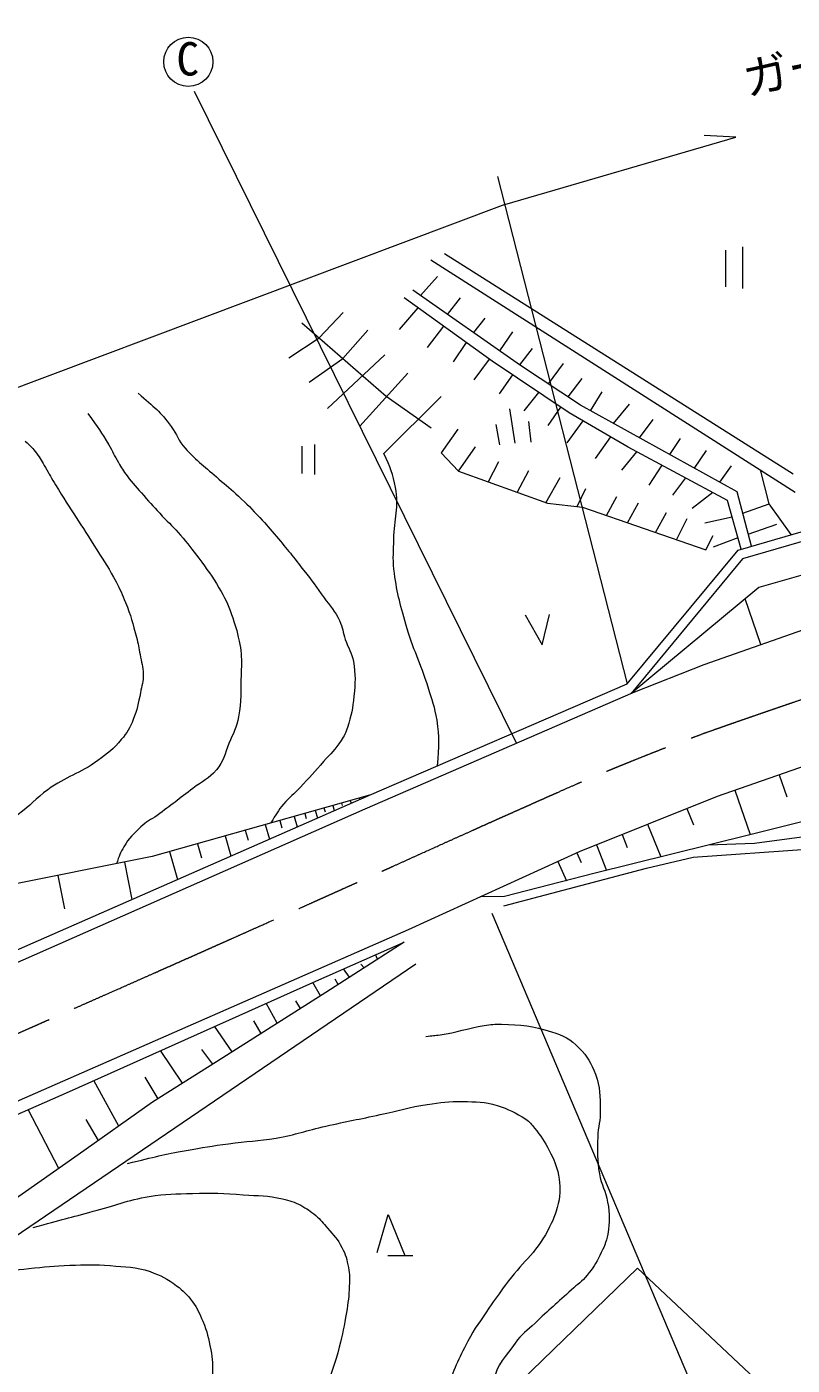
# Model space of a CAD drawing. Units: millimetres, scale not verified. Extents: x 40000 to 680000, y 20000 to 380000.
# Drawn here: x 103027 to 145068, y 262922 to 336400 of the extents above; entities that cross this region are included whole.
import ezdxf
from ezdxf.enums import TextEntityAlignment as Align

# ---------------------------------------------------------------- set-up
doc = ezdxf.new("R2010")
doc.units = ezdxf.units.MM
doc.header["$LTSCALE"] = 1000
doc.linetypes.add('CHAIN', pattern=[18.5, 12, -1.5, 3.5, -1.5])
doc.layers.add('M-BGD', color=7, linetype='Continuous', lineweight=13)
doc.layers.add('M-BMK', color=2, linetype='CHAIN', lineweight=13)
doc.styles.add('ＭＳ ゴシック', font='')
doc.styles.get('ＭＳ ゴシック').set_extended_font_data('MS Gothic')

msp = doc.modelspace()

# ---------------------------------------------------------------- linework, layer by layer
at = {"layer": 'M-BGD'}
for p, q in [((129918, 297067), (112237, 332840)), ((129279, 326643), (141964, 330343)), ((141964, 330343), (140227, 330432)), ((128889, 328174), (135994, 300323)), ((129279, 326643), (58528, 300093)), ((141395, 324132), (141410, 322128)), ((142330, 324325), (142330, 322039)), ((125212, 323608), (145228, 310853)), ((125967, 323953), (145122, 311851)), ((124658, 321645), (125594, 322698)), ((130149, 317809), (124239, 321937)), ((128585, 318043), (123749, 321517)), ((126135, 320613), (126857, 321523)), ((119082, 319324), (120403, 320717)), ((124502, 320977), (123482, 319775)), ((127572, 319609), (128207, 320406)), ((118131, 320153), (122764, 316114)), ((120381, 318191), (121754, 319737)), ((125920, 319958), (125017, 318785)), ((129012, 318604), (129721, 319662)), ((117419, 318223), (119082, 319324)), ((127155, 319070), (126442, 318013)), ((142097, 307673), (181858, 319210)), ((118532, 316886), (120381, 318191)), ((119542, 315446), (122690, 318386)), ((130110, 317836), (130812, 318730)), ((128430, 318155), (127580, 317013)), ((132817, 315207), (128585, 318043)), ((133446, 315626), (130149, 317809)), ((131673, 316800), (132514, 317914)), ((121324, 314481), (123952, 317376)), ((129709, 317290), (128966, 316251)), ((132758, 316081), (133539, 317087)), ((182283, 316695), (143238, 305626)), ((122645, 312966), (125793, 316099)), ((122764, 316114), (125244, 314392)), ((131141, 316330), (130332, 315311)), ((133997, 315322), (134630, 316353)), ((129540, 315434), (129827, 313533)), ((132344, 315524), (131639, 314504)), ((142040, 310878), (133446, 315626)), ((135251, 314629), (136136, 315690)), ((128788, 314563), (128986, 313454)), ((130580, 314731), (130718, 313593)), ((133559, 314774), (132693, 313553)), ((136054, 313321), (132817, 315207)), ((136681, 313839), (137430, 314834)), ((126699, 314312), (125778, 313015)), ((135093, 313881), (134253, 312707)), ((138343, 312920), (138938, 313799)), ((118127, 313375), (118127, 311883)), ((118826, 313474), (118826, 311824)), ((125778, 313015), (126738, 311995)), ((126738, 311995), (127669, 313338)), ((136521, 313071), (135693, 312054)), ((141511, 310401), (136054, 313321)), ((139692, 312175), (140368, 313147)), ((128371, 311409), (128961, 312536)), ((137900, 312333), (137188, 311237)), ((141099, 311398), (141734, 312289)), ((126738, 311995), (131619, 310243)), ((129963, 310837), (130594, 312046)), ((131538, 310272), (132314, 311649)), ((139203, 311636), (138494, 310693)), ((143795, 310206), (143327, 312073)), ((133254, 310059), (133727, 311046)), ((140699, 310835), (139573, 309960)), ((142826, 307884), (142040, 310878)), ((156288, 311237), (142334, 307183)), ((131619, 310243), (133549, 310025)), ((134869, 309569), (135430, 310610)), ((136015, 309172), (136624, 310260)), ((142255, 307718), (141511, 310401)), ((142348, 309703), (143795, 310206)), ((145015, 308519), (143795, 310206)), ((133549, 310025), (140330, 307679)), ((137550, 308641), (138169, 309739)), ((138709, 308240), (139297, 309402)), ((141765, 309485), (140266, 309148)), ((142650, 308553), (144217, 309094)), ((140330, 307679), (140729, 308478)), ((142083, 308340), (140717, 307837)), ((135994, 300323), (142097, 307673)), ((142334, 307183), (136220, 299794)), ((143238, 305626), (136220, 299794)), ((143343, 302481), (142481, 304997)), ((140236, 301382), (148678, 304367)), ((130404, 304114), (131326, 302477)), ((131326, 302477), (131729, 304140)), ((136338, 299846), (140236, 301382)), ((121616, 293475), (136338, 299846)), ((121856, 294225), (135994, 300323)), ((140968, 294160), (148518, 296799)), ((144349, 295342), (144776, 294123)), ((69518, 271238), (121856, 294225)), ((121856, 294225), (109913, 290845)), ((120793, 293924), (120835, 293777)), ((121275, 294061), (121295, 293987)), ((133384, 291119), (140968, 294160)), ((141912, 294490), (142764, 292052)), ((151936, 294349), (142745, 292047)), ((99765, 283831), (121616, 293475)), ((118295, 293217), (118376, 292930)), ((118869, 293380), (118987, 292965)), ((119350, 293516), (119409, 293308)), ((119831, 293652), (119911, 293371)), ((120312, 293788), (120352, 293648)), ((139286, 293485), (139646, 292588)), ((116129, 292604), (116354, 291809)), ((116924, 292829), (117037, 292432)), ((117720, 293054), (117883, 292480)), ((137128, 292620), (137848, 290825)), ((149857, 292485), (142997, 291565)), ((113926, 291981), (114237, 290879)), ((115027, 292292), (115183, 291742)), ((142745, 292047), (134177, 289909)), ((135720, 292056), (136002, 291352)), ((110875, 291117), (111307, 289592)), ((112400, 291549), (112616, 290786)), ((123995, 286843), (133384, 291119)), ((133239, 291053), (133479, 290527)), ((134312, 291492), (134876, 290084)), ((139626, 290822), (145878, 291253)), ((142997, 291565), (140454, 291476)), ((109913, 290845), (100090, 288885)), ((108397, 290542), (108806, 288493)), ((132186, 290574), (132665, 289521)), ((137072, 290213), (139626, 290822)), ((104734, 289811), (105100, 287980)), ((129232, 288149), (137072, 290213)), ((134177, 289909), (129262, 288647)), ((129262, 288647), (127925, 288633)), ((128561, 287745), (148047, 241779)), ((96098, 274615), (123995, 286843)), ((118732, 283940), (123751, 286153)), ((123751, 286153), (119460, 283391)), ((122287, 285211), (122183, 285462)), ((96101, 265714), (124399, 284953)), ((120745, 284218), (120423, 284686)), ((121553, 284738), (121372, 284931)), ((105368, 277956), (118732, 283940)), ((119161, 283202), (118732, 283940)), ((120139, 283828), (119971, 284121)), ((119460, 283391), (113788, 279798)), ((118064, 282507), (117803, 282923)), ((116787, 281698), (116169, 282793)), ((114311, 280129), (113346, 281529)), ((115901, 281136), (115499, 281827)), ((111585, 278403), (110377, 280199)), ((113244, 279453), (112640, 280261)), ((113788, 279798), (109942, 277362)), ((108092, 276051), (106707, 278556)), ((110243, 277553), (109526, 278744)), ((94469, 273175), (105368, 277956)), ((109942, 277362), (105858, 274467)), ((104796, 273725), (103097, 276960)), ((106964, 275251), (106286, 276420)), ((105858, 274467), (100587, 270784)), ((122276, 269104), (122879, 271189)), ((122879, 271189), (123790, 268945)), ((122862, 268945), (124230, 268945)), ((130195, 262076), (136565, 268246)), ((136565, 268246), (147702, 257800))]:
    msp.add_line(p, q, dxfattribs=at)
msp.add_circle((111900, 334478), 1348, dxfattribs=at)
for points, knots in [([(109150, 316284), (110031, 315510), (110366, 315272), (110958, 314463), (111287, 314014), (111348, 313673), (111724, 313262), (112384, 312538), (112845, 312223), (113578, 311572), (113998, 311200), (114248, 311009), (114660, 310629), (115133, 310192), (115379, 309927), (115822, 309460), (116197, 309066), (116394, 308833), (116746, 308418), (117351, 307705), (117671, 307289), (118244, 306550), (118689, 305976), (118937, 305653), (119354, 305059), (119696, 304573), (119950, 304335), (120206, 303798), (120387, 303416), (120388, 303163), (120522, 302762), (120682, 302286), (120876, 302049), (120965, 301554), (121095, 300826), (121067, 300396), (120993, 299660), (120924, 298977), (120856, 298591), (120646, 297938), (120550, 297638), (120458, 297481), (120290, 297215), (119977, 296721), (119713, 296508), (119330, 296067), (118837, 295501), (118558, 295186), (118043, 294641), (117697, 294276), (117451, 294120), (117132, 293730), (116822, 293352), (116724, 293187), (116434, 292690)], [0, 0, 0, 0, 1, 1, 1, 2, 2, 2, 3, 3, 3, 4, 4, 4, 5, 5, 5, 6, 6, 6, 7, 7, 7, 8, 8, 8, 9, 9, 9, 10, 10, 10, 11, 11, 11, 12, 12, 12, 13, 13, 13, 14, 14, 14, 15, 15, 15, 16, 16, 16, 17, 17, 17, 18, 18, 18, 18]), ([(106380, 315172), (106947, 314369), (107121, 314147), (107528, 313449), (107746, 313075), (107841, 312850), (108063, 312479), (108238, 312186), (108334, 312019), (108538, 311746), (108870, 311303), (109091, 311082), (109455, 310664), (109844, 310219), (110070, 309976), (110472, 309542), (110856, 309128), (111097, 308920), (111467, 308493), (111882, 308012), (112099, 307730), (112476, 307219), (112932, 306602), (113200, 306262), (113585, 305599), (113901, 305054), (114068, 304737), (114278, 304144), (114476, 303583), (114564, 303259), (114694, 302679), (114754, 302408), (114778, 302253), (114798, 301976), (114832, 301528), (114812, 301276), (114798, 300827), (114771, 299925), (114817, 299410), (114659, 298521), (114553, 297922), (114365, 297618), (114134, 297056), (113896, 296473), (113849, 296080), (113442, 295601), (113028, 295114), (112660, 294981), (112155, 294591), (111392, 294002), (110962, 293676), (110185, 293106), (109838, 292852), (109590, 292775), (109284, 292472), (108887, 292081), (108641, 291866), (108363, 291384), (108165, 291039), (108098, 290885), (107951, 290453)], [0, 0, 0, 0, 1, 1, 1, 2, 2, 2, 3, 3, 3, 4, 4, 4, 5, 5, 5, 6, 6, 6, 7, 7, 7, 8, 8, 8, 9, 9, 9, 10, 10, 10, 11, 11, 11, 12, 12, 12, 13, 13, 13, 14, 14, 14, 15, 15, 15, 16, 16, 16, 17, 17, 17, 18, 18, 18, 19, 19, 19, 20, 20, 20, 20]), ([(102948, 313659), (103251, 313368), (103350, 313271), (103565, 312988), (103784, 312701), (103870, 312513), (104054, 312203), (104274, 311831), (104380, 311614), (104605, 311246), (105463, 309840), (106005, 309090), (106875, 307692), (107299, 307010), (107562, 306641), (107934, 305930), (108159, 305500), (108267, 305250), (108449, 304801), (108745, 304074), (108848, 303643), (109053, 302886), (109152, 302520), (109181, 302308), (109251, 301935), (109329, 301516), (109407, 301283), (109419, 300856), (109430, 300454), (109351, 300231), (109271, 299837), (109153, 299256), (109091, 298924), (108875, 298372), (108693, 297906), (108545, 297653), (108221, 297273), (107784, 296759), (107479, 296520), (106934, 296121), (105932, 295388), (105192, 295249), (104189, 294517), (103518, 294028), (103218, 293657), (102559, 293151), (101809, 292576), (101330, 292337), (100549, 291805), (99936, 291387), (99555, 291202), (98985, 290726), (98035, 289932), (97781, 289440), (96994, 288259)], [0, 0, 0, 0, 1, 1, 1, 2, 2, 2, 3, 3, 3, 4, 4, 4, 5, 5, 5, 6, 6, 6, 7, 7, 7, 8, 8, 8, 9, 9, 9, 10, 10, 10, 11, 11, 11, 12, 12, 12, 13, 13, 13, 14, 14, 14, 15, 15, 15, 16, 16, 16, 17, 17, 17, 18, 18, 18, 18]), ([(125585, 295833), (125664, 296960), (125720, 297369), (125561, 298332), (125441, 299054), (125297, 299445), (125075, 300143), (124642, 301508), (124241, 302221), (123848, 303598), (123517, 304759), (123336, 305419), (123195, 306617), (123119, 307259), (123183, 307625), (123190, 308271), (123200, 309379), (123497, 310020), (123279, 311107), (123128, 311859), (123014, 312187), (122645, 312966)], [0, 0, 0, 0, 1, 1, 1, 2, 2, 2, 3, 3, 3, 4, 4, 4, 5, 5, 5, 6, 6, 6, 7, 7, 7, 7]), ([(124953, 280975), (125319, 281006), (125424, 281024), (125725, 281064), (126685, 281193), (127196, 281415), (128150, 281579), (128517, 281642), (128729, 281641), (129100, 281638), (130183, 281631), (130808, 281551), (131843, 281233), (132504, 281029), (132881, 280824), (133367, 280332), (133830, 279862), (134021, 279512), (134258, 278896), (134537, 278172), (134496, 277702), (134525, 276926), (134547, 276352), (134395, 276036), (134387, 275461), (134375, 274664), (134334, 274207), (134476, 273422), (134588, 272800), (134825, 272491), (134931, 271868), (135045, 271197), (135050, 270796), (134936, 270126), (134854, 269644), (134717, 269392), (134505, 268952), (134288, 268499), (134120, 268263), (133808, 267868), (133522, 267508), (133284, 267379), (132946, 267067), (132166, 266344), (131704, 265966), (130942, 265225), (130512, 264808), (130198, 264634), (129858, 264141), (129338, 263389), (128842, 263010), (128700, 262107), (128636, 261706), (128704, 261473), (128729, 261068), (128788, 260114), (128894, 259773), (129130, 258654)], [0, 0, 0, 0, 1, 1, 1, 2, 2, 2, 3, 3, 3, 4, 4, 4, 5, 5, 5, 6, 6, 6, 7, 7, 7, 8, 8, 8, 9, 9, 9, 10, 10, 10, 11, 11, 11, 12, 12, 12, 13, 13, 13, 14, 14, 14, 15, 15, 15, 16, 16, 16, 17, 17, 17, 18, 18, 18, 19, 19, 19, 19]), ([(108567, 273999), (110101, 274371), (110520, 274482), (111788, 274713), (112692, 274878), (113201, 274955), (114111, 275083), (115127, 275225), (115708, 275217), (116718, 275393), (117801, 275582), (118384, 275804), (119457, 276046), (120619, 276309), (121275, 276430), (122440, 276680), (123451, 276897), (124003, 277092), (125027, 277241), (125777, 277350), (126203, 277421), (126960, 277399), (127705, 277378), (128147, 277414), (128854, 277181), (129506, 276967), (129869, 276805), (130438, 276423), (130658, 276275), (130743, 276143), (130913, 275941), (131284, 275501), (131447, 275214), (131719, 274707), (131985, 274209), (132128, 273910), (132227, 273354), (132333, 272755), (132353, 272388), (132214, 271796), (132072, 271194), (131929, 270868), (131639, 270321), (130949, 269019), (130193, 268532), (129323, 267342), (128959, 266843), (128754, 266563), (128411, 266051), (127943, 265353), (127635, 264988), (127249, 264242), (126732, 263243), (126443, 262670), (126128, 261590), (125979, 261079), (125921, 260785), (125834, 260260), (125649, 259139), (125730, 258681), (125805, 257350)], [0, 0, 0, 0, 1, 1, 1, 2, 2, 2, 3, 3, 3, 4, 4, 4, 5, 5, 5, 6, 6, 6, 7, 7, 7, 8, 8, 8, 9, 9, 9, 10, 10, 10, 11, 11, 11, 12, 12, 12, 13, 13, 13, 14, 14, 14, 15, 15, 15, 16, 16, 16, 17, 17, 17, 18, 18, 18, 19, 19, 19, 20, 20, 20, 20]), ([(103370, 270488), (104981, 270920), (105385, 271028), (106676, 271372), (107880, 271693), (108530, 271983), (109758, 272191), (110671, 272345), (111196, 272328), (112121, 272356), (113214, 272388), (113829, 272361), (114919, 272283), (115765, 272223), (116253, 272248), (117077, 272052), (117479, 271957), (117710, 271898), (118074, 271702), (118417, 271518), (118601, 271392), (118899, 271141), (119182, 270903), (119307, 270732), (119546, 270448), (119879, 270052), (120096, 269844), (120337, 269386), (120549, 268986), (120609, 268728), (120694, 268284), (120768, 267896), (120754, 267669), (120740, 267274), (120720, 266701), (120679, 266380), (120582, 265816), (120454, 265071), (120380, 264653), (120192, 263921), (119741, 262161), (119188, 261260), (118767, 259492), (118589, 258746), (118535, 258318), (118410, 257561), (118286, 256803), (118157, 256383), (118113, 255616), (118079, 255002), (118084, 254771), (118128, 254042)], [0, 0, 0, 0, 1, 1, 1, 2, 2, 2, 3, 3, 3, 4, 4, 4, 5, 5, 5, 6, 6, 6, 7, 7, 7, 8, 8, 8, 9, 9, 9, 10, 10, 10, 11, 11, 11, 12, 12, 12, 13, 13, 13, 14, 14, 14, 15, 15, 15, 16, 16, 16, 17, 17, 17, 17]), ([(99284, 267636), (101117, 267963), (101627, 268075), (103145, 268230), (104021, 268320), (104512, 268383), (105392, 268409), (106258, 268433), (106747, 268462), (107610, 268389), (108470, 268315), (108981, 268344), (109797, 268062), (110405, 267852), (110742, 267681), (111253, 267290), (111637, 266995), (111836, 266798), (112124, 266409), (112405, 266028), (112518, 265778), (112698, 265340), (112938, 264753), (113012, 264398), (113133, 263776), (113238, 263239), (113238, 262926), (113232, 262380), (113223, 261550), (113071, 261095), (112975, 260271), (112907, 259691), (112929, 259356), (112807, 258784), (112589, 257769), (112260, 257259), (111931, 256274), (111618, 255339), (111378, 254831), (111158, 253869), (111001, 253179), (110989, 252777), (110936, 252072), (110892, 251493), (110886, 251293), (110876, 250587)], [0, 0, 0, 0, 1, 1, 1, 2, 2, 2, 3, 3, 3, 4, 4, 4, 5, 5, 5, 6, 6, 6, 7, 7, 7, 8, 8, 8, 9, 9, 9, 10, 10, 10, 11, 11, 11, 12, 12, 12, 13, 13, 13, 14, 14, 14, 15, 15, 15, 15])]:
    msp.add_open_spline(points, degree=3, knots=knots, dxfattribs=at)
at = {"layer": 'M-BMK'}
msp.add_open_spline([(71770, 267608), (75284, 269155), (76385, 269639), (79479, 270998), (83921, 272950), (86413, 274034), (90854, 275988), (95684, 278112), (98388, 279308), (103215, 281441), (106847, 283045), (108883, 283941), (112511, 285554), (115628, 286940), (117372, 287721), (120485, 289118), (124291, 290825), (126412, 291807), (130225, 293498), (132180, 294365), (133265, 294873), (135244, 295681), (137835, 296738), (139299, 297302), (141941, 298220), (146131, 299676), (148489, 300467), (152751, 301695), (156790, 302858), (159199, 303438), (163072, 304347)], degree=3, knots=[0, 0, 0, 0, 1, 1, 1, 2, 2, 2, 3, 3, 3, 4, 4, 4, 5, 5, 5, 6, 6, 6, 7, 7, 7, 8, 8, 8, 9, 9, 9, 10, 10, 10, 10], dxfattribs=at)

# ---------------------------------------------------------------- texts
at = {"layer": 'M-BGD', "style": 'ＭＳ ゴシック'}
msp.add_text('ガードレール', height=1833, rotation=12.649, dxfattribs=at).set_placement((142720, 332059), align=Align.BOTTOM_LEFT)
msp.add_text('C', height=1833, dxfattribs=at).set_placement((111244, 333174), align=Align.BOTTOM_LEFT)

doc.saveas('drawing.dxf')
